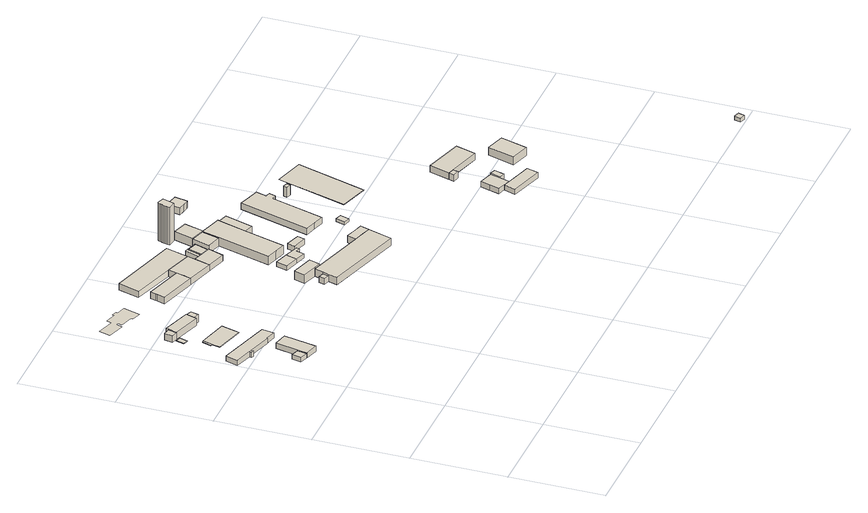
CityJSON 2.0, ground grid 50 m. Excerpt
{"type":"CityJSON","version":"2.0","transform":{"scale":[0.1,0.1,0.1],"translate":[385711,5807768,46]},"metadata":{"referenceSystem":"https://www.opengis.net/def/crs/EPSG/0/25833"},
"CityObjects":{
"building1":{"type":"Building","attributes":{"Gemeindeschluessel":"11000006","BezugspunktDach":"2200","function":"51009_1610","measuredHeight":2.55,"storeysAboveGround":0},"address":[{"country":"Germany","locality":"Berlin"}],"geometry":[{"type":"Solid","lod":"1","boundaries":[[[[0,1,2,3]],[[4,5,6,7]],[[4,7,3,2]],[[5,4,2,1]],[[6,5,1,0]],[[7,6,0,3]]]]}]},
"building2":{"type":"Building","attributes":{"Gemeindeschluessel":"11000006","BezugspunktDach":"2200","function":"31001_1010","measuredHeight":2.93,"storeysAboveGround":1},"address":[{"country":"Germany","locality":"Berlin","thoroughfareNumber":"7B","thoroughfareName":"Landweg"}],"geometry":[{"type":"Solid","lod":"1","boundaries":[[[[8,9,10,11,12,13,14,15,16,17]],[[18,19,20,21,22,23,24,25,26,27]],[[18,27,17,16]],[[19,18,16,15]],[[20,19,15,14]],[[21,20,14,13]],[[22,21,13,12]],[[23,22,12,11]],[[24,23,11,10]],[[25,24,10,9]],[[26,25,9,8]],[[27,26,8,17]]]]}]},
"building3":{"type":"Building","attributes":{"Gemeindeschluessel":"11000006","BezugspunktDach":"2200","function":"31001_2143","measuredHeight":2.96,"storeysAboveGround":1},"address":[{"country":"Germany","locality":"Berlin","thoroughfareNumber":"7B (1)","thoroughfareName":"Landweg"}],"geometry":[{"type":"Solid","lod":"1","boundaries":[[[[28,29,30,31,32]],[[5,33,34,35,6]],[[5,6,32,31]],[[33,5,31,30]],[[34,33,30,29]],[[35,34,29,28]],[[6,35,28,32]]]]}]},
"building4":{"type":"Building","attributes":{"Gemeindeschluessel":"11000006","BezugspunktDach":"2200","function":"51009_1610","measuredHeight":0.273,"storeysAboveGround":0},"address":[{"country":"Germany","locality":"Berlin"}],"geometry":[{"type":"Solid","lod":"1","boundaries":[[[[36,37,38,39]],[[40,41,42,43]],[[40,43,39,38]],[[41,40,38,37]],[[42,41,37,36]],[[43,42,36,39]]]]}]},
"building5":{"type":"Building","attributes":{"Gemeindeschluessel":"11000006","BezugspunktDach":"2200","function":"31001_2463","measuredHeight":0.21,"storeysAboveGround":1},"address":[{"country":"Germany","locality":"Berlin","thoroughfareNumber":"7A (1)","thoroughfareName":"Landweg"}],"geometry":[{"type":"Solid","lod":"1","boundaries":[[[[44,45,46,47]],[[48,49,50,51]],[[48,51,47,46]],[[49,48,46,45]],[[50,49,45,44]],[[51,50,44,47]]]]}]},
"building6":{"type":"Building","attributes":{"Gemeindeschluessel":"11000006","BezugspunktDach":"2200","function":"51009_1610","measuredHeight":4.57,"storeysAboveGround":0},"address":[{"country":"Germany","locality":"Berlin"}],"geometry":[{"type":"Solid","lod":"1","boundaries":[[[[52,53,54,55]],[[56,57,58,59]],[[56,59,55,54]],[[57,56,54,53]],[[58,57,53,52]],[[59,58,52,55]]]]}]},
"building7":{"type":"Building","attributes":{"Gemeindeschluessel":"11000006","BezugspunktDach":"2200","function":"31001_2020","measuredHeight":0.253,"storeysAboveGround":1},"address":[{"country":"Germany","locality":"Berlin","thoroughfareNumber":"7A","thoroughfareName":"Landweg"}],"geometry":[{"type":"Solid","lod":"1","boundaries":[[[[60,61,62,37,36,63]],[[42,41,64,65,66,67]],[[42,67,63,36]],[[41,42,36,37]],[[64,41,37,62]],[[65,64,62,61]],[[66,65,61,60]],[[67,66,60,63]]]]}]},
"building8":{"type":"Building","attributes":{"Gemeindeschluessel":"11000006","BezugspunktDach":"2200","function":"51009_1610","measuredHeight":4.11,"storeysAboveGround":0},"address":[{"country":"Germany","locality":"Berlin"}],"geometry":[{"type":"Solid","lod":"1","boundaries":[[[[68,69,70,71,72,73,74]],[[57,75,76,77,78,79,58]],[[57,58,74,73]],[[75,57,73,72]],[[76,75,72,71]],[[77,76,71,70]],[[78,77,70,69]],[[79,78,69,68]],[[58,79,68,74]]]]}]},
"building9":{"type":"Building","attributes":{"Gemeindeschluessel":"11000006","BezugspunktDach":"2200","function":"31001_2020","measuredHeight":0.03,"storeysAboveGround":2},"address":[{"country":"Germany","locality":"Berlin","thoroughfareNumber":"7","thoroughfareName":"Landweg"}],"geometry":[{"type":"MultiSurface","lod":"1","boundaries":[[[80,81,82,83,84,85,86,87,88,89,90,91,92,93,94,95]]]}]},
"building10":{"type":"Building","attributes":{"Gemeindeschluessel":"11000006","BezugspunktDach":"2200","function":"31001_2100","measuredHeight":4.54,"storeysAboveGround":1},"address":[{"country":"Germany","locality":"Berlin","thoroughfareNumber":"11 (2)","thoroughfareName":"Landweg"}],"geometry":[{"type":"Solid","lod":"1","boundaries":[[[[96,97,98,70,69]],[[77,99,100,101,78]],[[77,78,69,70]],[[99,77,70,98]],[[100,99,98,97]],[[101,100,97,96]],[[78,101,96,69]]]]}]},
"building11":{"type":"Building","attributes":{"Gemeindeschluessel":"11000006","function":"31001_2111"},"address":[{"country":"Germany","locality":"Berlin","thoroughfareNumber":"5","thoroughfareName":"Landweg"}],"children":["building11-1","building11-2","building11-3"]},
"building11-1":{"type":"BuildingPart","attributes":{"BezugspunktDach":"2200","measuredHeight":4.02,"storeysAboveGround":1},"parents":["building11"],"geometry":[{"type":"MultiSurface","lod":"1","boundaries":[[[102,103,104,105,106]],[[107,108,109,110,111]],[[107,111,106,105]],[[108,107,105,104]],[[109,108,104,103]],[[109,103,102,110]]]}]},
"building11-2":{"type":"BuildingPart","attributes":{"BezugspunktDach":"2200","measuredHeight":4.05,"storeysAboveGround":1},"parents":["building11"],"geometry":[{"type":"MultiSurface","lod":"1","boundaries":[[[112,113,114,115,116,117,118,119]],[[120,121,122,123,124,125,126,127]],[[120,127,119,118]],[[121,120,118,117]],[[122,121,117,116]],[[123,122,116,115]],[[128,129,130,123,115,114]],[[131,128,114,113]],[[132,131,125,113,112]],[[127,126,112,119]],[[124,133,129,128]],[[123,130,129,133]],[[125,124,128,131]],[[126,125,131,132]]]}]},
"building11-3":{"type":"BuildingPart","attributes":{"BezugspunktDach":"2200","measuredHeight":4.27,"storeysAboveGround":1},"parents":["building11"],"geometry":[{"type":"MultiSurface","lod":"1","boundaries":[[[134,135,136,137,130,129,132]],[[133,123,110,109,138,139,126]],[[140,124,128,124,133]],[[110,123,130,137]],[[109,103,102,137,136]],[[138,109,136,135]],[[139,138,135,134]],[[126,139,134,132]],[[133,124,128,129]],[[125,131,128,124,140]],[[126,132,131,125]],[[123,133,129,130]],[[102,103,109,110]]]}]},
"building12":{"type":"Building","attributes":{"Gemeindeschluessel":"11000006","BezugspunktDach":"2200","function":"51009_1610","measuredHeight":2.47,"storeysAboveGround":0},"address":[{"country":"Germany","locality":"Berlin"}],"geometry":[{"type":"Solid","lod":"1","boundaries":[[[[141,142,143,144]],[[145,146,147,148]],[[145,148,144,143]],[[146,145,143,142]],[[147,146,142,141]],[[148,147,141,144]]]]}]},
"building13":{"type":"Building","attributes":{"Gemeindeschluessel":"11000006","BezugspunktDach":"2200","function":"31001_2020","measuredHeight":4,"storeysAboveGround":1},"address":[{"country":"Germany","locality":"Berlin","thoroughfareNumber":"5 (1)","thoroughfareName":"Landweg"}],"geometry":[{"type":"Solid","lod":"1","boundaries":[[[[149,150,151,152,134]],[[153,154,155,156,157]],[[153,157,134,152]],[[154,153,152,151]],[[155,154,151,150]],[[156,155,150,149]],[[157,156,149,134]]]]}]},
"building14":{"type":"Building","attributes":{"Gemeindeschluessel":"11000006","function":"31001_2120"},"address":[{"country":"Germany","locality":"Berlin","thoroughfareNumber":"5B","thoroughfareName":"Landweg"}],"children":["building14-1","building14-2","building14-3","building14-4"]},
"building14-1":{"type":"BuildingPart","attributes":{"BezugspunktDach":"2200","measuredHeight":4.95,"storeysAboveGround":1},"parents":["building14"],"geometry":[{"type":"MultiSurface","lod":"1","boundaries":[[[158,159,160,161,162,163,164,165,166,167,168]],[[169,170,171,172,173,174,175,176,177,178,179]],[[169,179,168,167]],[[180,181,169,167,166]],[[171,170,166,165]],[[172,171,165,164]],[[174,173,163,162]],[[175,174,162,161]],[[176,175,161,160]],[[182,159,183,160,176,160,159]],[[178,177,159,158]],[[179,178,158,168]],[[170,169,181,180]],[[184,173,172,164,163]],[[177,185,183,159,182]],[[176,160,183,185]]]}]},
"building14-2":{"type":"BuildingPart","attributes":{"BezugspunktDach":"2200","measuredHeight":3.24,"storeysAboveGround":1},"parents":["building14"],"geometry":[{"type":"Solid","lod":"1","boundaries":[[[[181,180,186,187]],[[188,170,169,189]],[[188,189,187,186]],[[170,188,186,180]],[[189,169,181,187]],[[181,169,170,180]]]]}]},
"building14-3":{"type":"BuildingPart","attributes":{"BezugspunktDach":"2200","measuredHeight":5.15,"storeysAboveGround":1},"parents":["building14"],"geometry":[{"type":"Solid","lod":"1","boundaries":[[[[183,159,190,191,192,160]],[[193,194,195,177,185,176]],[[193,176,160,192]],[[194,193,192,191]],[[195,194,191,190]],[[177,195,190,159]],[[185,177,159,183]],[[176,185,183,160]]]]}]},
"building14-4":{"type":"BuildingPart","attributes":{"BezugspunktDach":"2200","measuredHeight":5.02,"storeysAboveGround":1},"parents":["building14"],"geometry":[{"type":"MultiSurface","lod":"1","boundaries":[[[196,197,198,199,200,201]],[[202,203,173,172,171,204]],[[202,204,201,200]],[[203,202,200,199]],[[173,203,199,198]],[[164,163,198,197]],[[171,172,197,196]],[[204,171,196,201]],[[205,172,173,163,164]]]}]},
"building15":{"type":"Building","attributes":{"Gemeindeschluessel":"11000006","BezugspunktDach":"2200","function":"31001_2143","measuredHeight":2.43,"storeysAboveGround":1},"address":[{"country":"Germany","locality":"Berlin","thoroughfareNumber":"5B (2)","thoroughfareName":"Landweg"}],"geometry":[{"type":"Solid","lod":"1","boundaries":[[[[206,207,208,209,142,141]],[[146,210,211,212,213,147]],[[146,147,141,142]],[[210,146,142,209]],[[211,210,209,208]],[[212,211,208,207]],[[213,212,207,206]],[[147,213,206,141]]]]}]},
"building16":{"type":"Building","attributes":{"Gemeindeschluessel":"11000006","BezugspunktDach":"2200","function":"51009_1610","measuredHeight":2.56,"storeysAboveGround":0},"address":[{"country":"Germany","locality":"Berlin"}],"geometry":[{"type":"Solid","lod":"1","boundaries":[[[[214,215,216,217,218,219,220,221]],[[222,223,224,225,226,227,228,229]],[[222,229,221,220]],[[223,222,220,219]],[[224,223,219,218]],[[225,224,218,217]],[[226,225,217,216]],[[227,226,216,215]],[[228,227,215,214]],[[229,228,214,221]]]]}]},
"building17":{"type":"Building","attributes":{"Gemeindeschluessel":"11000006","BezugspunktDach":"2200","function":"31001_2143","measuredHeight":3.48,"storeysAboveGround":1},"address":[{"country":"Germany","locality":"Berlin","thoroughfareNumber":"5 (2)","thoroughfareName":"Landweg"}],"geometry":[{"type":"Solid","lod":"1","boundaries":[[[[230,231,232,233,234]],[[227,235,226,225,228]],[[227,228,234,233]],[[235,227,233,232]],[[226,235,232,231]],[[225,226,231,230]],[[228,225,230,234]]]]}]},
"building18":{"type":"Building","attributes":{"Gemeindeschluessel":"11000006","BezugspunktDach":"2200","function":"51009_1610","measuredHeight":3.07,"storeysAboveGround":0},"address":[{"country":"Germany","locality":"Berlin"}],"geometry":[{"type":"Solid","lod":"1","boundaries":[[[[236,237,238,239]],[[240,241,242,243]],[[240,243,239,238]],[[241,240,238,237]],[[242,241,237,236]],[[243,242,236,239]]]]}]},
"building19":{"type":"Building","attributes":{"Gemeindeschluessel":"11000006","BezugspunktDach":"2200","function":"31001_2140","measuredHeight":21.45,"storeysAboveGround":1},"address":[{"country":"Germany","locality":"Berlin","thoroughfareNumber":"5 (3)","thoroughfareName":"Landweg"}],"geometry":[{"type":"Solid","lod":"1","boundaries":[[[[244,245,246,247,248,249,250,251,252,253,254]],[[255,256,257,258,259,260,261,262,263,264,265]],[[255,265,254,253]],[[256,255,253,252]],[[257,256,252,251]],[[258,257,251,250]],[[259,258,250,249]],[[260,259,249,248]],[[261,260,248,247]],[[262,261,247,246]],[[263,262,246,245]],[[264,263,245,244]],[[265,264,244,254]]]]}]},
"building20":{"type":"Building","attributes":{"Gemeindeschluessel":"11000006","function":"31001_2120"},"address":[{"country":"Germany","locality":"Berlin","thoroughfareNumber":"3, 5A","thoroughfareName":"Landweg"}],"children":["building20-1","building20-2","building20-3","building20-4"]},
"building20-1":{"type":"BuildingPart","attributes":{"BezugspunktDach":"2200","measuredHeight":5.33,"storeysAboveGround":1},"parents":["building20"],"geometry":[{"type":"MultiSurface","lod":"1","boundaries":[[[266,267,268,269,270,271,272,273,274,275,276]],[[277,278,279,280,281,282,283,284,285,286,287]],[[277,287,276,275]],[[288,289,275,274]],[[280,279,273,272]],[[281,280,272,271]],[[282,281,271,270]],[[283,282,270,269]],[[284,290,291,269,268]],[[285,284,268,267]],[[286,285,267,266]],[[287,286,266,276]],[[278,277,289,288]],[[274,273,279,278]],[[283,291,290,284]]]}]},
"building20-2":{"type":"BuildingPart","attributes":{"BezugspunktDach":"2200","measuredHeight":4.38,"storeysAboveGround":1},"parents":["building20"],"geometry":[{"type":"Solid","lod":"1","boundaries":[[[[289,288,292,293]],[[294,278,277,295]],[[294,295,293,292]],[[295,277,289,293]],[[294,292,288,278]],[[278,288,289,277]]]]}]},
"building20-3":{"type":"BuildingPart","attributes":{"BezugspunktDach":"2200","measuredHeight":4.76,"storeysAboveGround":1},"parents":["building20"],"geometry":[{"type":"MultiSurface","lod":"1","boundaries":[[[273,296,297,298]],[[299,300,279,294]],[[299,294,298,297]],[[300,299,297,296]],[[279,300,296,273]],[[301,292,288,278,274,273,298]],[[273,274,278,279]],[[294,278,288,292,301]]]}]},
"building20-4":{"type":"BuildingPart","attributes":{"BezugspunktDach":"2200","measuredHeight":4.42,"storeysAboveGround":1},"parents":["building20"],"geometry":[{"type":"Solid","lod":"1","boundaries":[[[[302,303,304,291,290]],[[283,282,305,306,284]],[[282,283,291,304]],[[305,282,304,303]],[[306,305,303,302]],[[284,306,302,290]],[[283,284,290,291]]]]}]},
"building21":{"type":"Building","attributes":{"Gemeindeschluessel":"11000006","BezugspunktDach":"2200","function":"31001_2143","measuredHeight":1.56,"storeysAboveGround":1},"address":[{"country":"Germany","locality":"Berlin","thoroughfareNumber":"5B (1)","thoroughfareName":"Landweg"}],"geometry":[{"type":"Solid","lod":"1","boundaries":[[[[307,308,309,310]],[[311,312,313,314]],[[311,314,310,309]],[[312,311,309,308]],[[313,312,308,307]],[[314,313,307,310]]]]}]},
"building22":{"type":"Building","attributes":{"Gemeindeschluessel":"11000006","BezugspunktDach":"2200","function":"31001_2100","measuredHeight":4.39,"storeysAboveGround":1},"address":[{"country":"Germany","locality":"Berlin","thoroughfareNumber":"1","thoroughfareName":"Landweg"}],"geometry":[{"type":"Solid","lod":"1","boundaries":[[[[315,316,317,318,319,320,321,322,323,324]],[[325,326,327,328,329,330,331,332,333,334]],[[325,334,324,323]],[[326,325,323,322]],[[327,326,322,321]],[[328,327,321,320]],[[329,328,320,319]],[[330,329,319,318]],[[331,330,318,317]],[[332,331,317,316]],[[333,332,316,315]],[[334,333,315,324]]]]}]},
"building23":{"type":"Building","attributes":{"Gemeindeschluessel":"11000006","BezugspunktDach":"2200","function":"31001_2463","measuredHeight":3.76,"storeysAboveGround":1},"address":[{"country":"Germany","locality":"Berlin","thoroughfareNumber":"3 (3)","thoroughfareName":"Landweg"}],"geometry":[{"type":"Solid","lod":"1","boundaries":[[[[335,336,337,338,339,340,341,342]],[[343,344,345,346,347,348,349,350]],[[343,350,342,341]],[[344,343,341,340]],[[345,344,340,339]],[[346,345,339,338]],[[347,346,338,337]],[[348,347,337,336]],[[349,348,336,335]],[[350,349,335,342]]]]}]},
"building24":{"type":"Building","attributes":{"Gemeindeschluessel":"11000006","BezugspunktDach":"2200","function":"31001_2523","measuredHeight":5.65,"storeysAboveGround":1},"address":[{"country":"Germany","locality":"Berlin","thoroughfareNumber":"1 (1)","thoroughfareName":"Landweg"}],"geometry":[{"type":"Solid","lod":"1","boundaries":[[[[351,352,353,354]],[[355,356,357,358]],[[355,358,354,353]],[[356,355,353,352]],[[357,356,352,351]],[[358,357,351,354]]]]}]},
"building25":{"type":"Building","attributes":{"Gemeindeschluessel":"11000006","BezugspunktDach":"2200","function":"31001_2100","measuredHeight":0.04,"storeysAboveGround":1},"address":[{"country":"Germany","locality":"Berlin","thoroughfareNumber":"58","thoroughfareName":"Osdorfer Straße"}],"geometry":[{"type":"Solid","lod":"1","boundaries":[[[[359,360,361,362]],[[363,364,365,366]],[[363,366,362,361]],[[364,363,361,360]],[[365,364,360,359]],[[366,365,359,362]]]]}]},
"building26":{"type":"Building","attributes":{"Gemeindeschluessel":"11000006","function":"31001_2143"},"address":[{"country":"Germany","locality":"Berlin","thoroughfareNumber":"59 (2)","thoroughfareName":"Osdorfer Straße"}],"children":["building26-1","building26-2","building26-3"]},
"building26-1":{"type":"BuildingPart","attributes":{"BezugspunktDach":"2200","measuredHeight":4.9,"storeysAboveGround":1},"parents":["building26"],"geometry":[{"type":"Solid","lod":"1","boundaries":[[[[367,368,369,370,371,372,373,374,375]],[[376,377,378,379,380,381,382,383,384]],[[376,384,375,374]],[[377,376,374,373]],[[378,377,373,372]],[[381,380,370,369]],[[383,382,368,367]],[[384,383,367,375]],[[379,378,372,371]],[[379,371,370,380]],[[382,381,369,368]]]]}]},
"building26-2":{"type":"BuildingPart","attributes":{"BezugspunktDach":"2200","measuredHeight":3.04,"storeysAboveGround":1},"parents":["building26"],"geometry":[{"type":"Solid","lod":"1","boundaries":[[[[385,386,387,369,368,388]],[[382,381,389,390,391,392]],[[382,392,388,368]],[[389,381,369,387]],[[390,389,387,386]],[[391,390,386,385]],[[392,391,385,388]],[[381,382,368,369]]]]}]},
"building26-3":{"type":"BuildingPart","attributes":{"BezugspunktDach":"2200","measuredHeight":3.74,"storeysAboveGround":1},"parents":["building26"],"geometry":[{"type":"MultiSurface","lod":"1","boundaries":[[[393,394,395,396]],[[378,397,398,380]],[[378,379,371,370,396,395],[379,378,372,371]],[[397,378,395,394]],[[398,397,394,393]],[[380,398,393,396]],[[372,378,379,371]],[[380,370,371,379]]]}]},
"building27":{"type":"Building","attributes":{"Gemeindeschluessel":"11000006","function":"31001_1010"},"address":[{"country":"Germany","locality":"Berlin","thoroughfareNumber":"59","thoroughfareName":"Osdorfer Straße"}],"children":["building27-1","building27-2"]},
"building27-1":{"type":"BuildingPart","attributes":{"BezugspunktDach":"2200","measuredHeight":3.57,"storeysAboveGround":1},"parents":["building27"],"geometry":[{"type":"MultiSurface","lod":"1","boundaries":[[[399,400,401,402]],[[403,404,405,406]],[[403,406,402,401]],[[404,403,401,400]],[[405,404,400,399]],[[405,399,407,408]],[[406,408,407,402]]]}]},
"building27-2":{"type":"BuildingPart","attributes":{"BezugspunktDach":"2200","measuredHeight":3.57,"storeysAboveGround":1},"parents":["building27"],"geometry":[{"type":"Solid","lod":"1","boundaries":[[[[409,407,402,410]],[[406,408,411,412]],[[406,412,410,402]],[[411,408,407,409]],[[412,411,409,410]],[[408,406,402,407]]]]}]},
"building28":{"type":"Building","attributes":{"Gemeindeschluessel":"11000006","BezugspunktDach":"2200","function":"31001_2143","measuredHeight":4.49,"storeysAboveGround":1},"address":[{"country":"Germany","locality":"Berlin","thoroughfareNumber":"59 (1)","thoroughfareName":"Osdorfer Straße"}],"geometry":[{"type":"Solid","lod":"1","boundaries":[[[[413,414,415,416]],[[417,418,419,420]],[[417,420,416,415]],[[418,417,415,414]],[[419,418,414,413]],[[420,419,413,416]]]]}]},
"building29":{"type":"Building","attributes":{"Gemeindeschluessel":"11000006","BezugspunktDach":"2200","function":"31001_2723","measuredHeight":2.19,"storeysAboveGround":1},"address":[{"country":"Germany","locality":"Berlin","thoroughfareNumber":"62","thoroughfareName":"Osdorfer Straße"}],"geometry":[{"type":"Solid","lod":"1","boundaries":[[[[421,422,423,424]],[[425,426,427,428]],[[425,428,424,423]],[[426,425,423,422]],[[427,426,422,421]],[[428,427,421,424]]]]}]}
},
"vertices":[
[182,1269,33],[191,1320,33],[151,1332,33],[139,1282,33],[151,1332,7],[191,1320,7],[182,1269,7],[139,1282,7],
[102,1532,37],[99,1520,37],[111,1516,37],[114,1528,37],[243,1490,37],[244,1495,37],[299,1478,37],[310,1542,37],[28,1625,37],[8,1559,37],[28,1625,7],[310,1542,7],[299,1478,7],[244,1495,7],[243,1490,7],[114,1528,7],[111,1516,7],[99,1520,7],[102,1532,7],[8,1559,7],
[255,1248,37],[290,1422,37],[216,1438,37],[191,1320,37],[182,1269,37],[216,1438,7],[290,1422,7],[255,1248,7],
[142,1735,11],[155,1785,11],[144,1788,11],[131,1738,11],[144,1788,8],[155,1785,8],[142,1735,8],[131,1738,8],
[130,1859,10],[143,1902,10],[116,1911,10],[103,1868,10],[116,1911,8],[143,1902,8],[130,1859,8],[103,1868,8],
[132,1915,43],[145,1960,43],[110,1969,43],[98,1924,43],[110,1969,6],[145,1960,6],[132,1915,6],[98,1924,6],
[285,1652,11],[311,1748,11],[156,1789,11],[130,1692,11],[156,1789,8],[311,1748,8],[285,1652,8],[130,1692,8],
[282,1867,47],[285,1879,47],[298,1921,47],[300,1926,47],[149,1974,47],[145,1960,47],[132,1915,47],[149,1974,6],[300,1926,6],[298,1921,6],[285,1879,6],[282,1867,6],
[151,2201,6],[161,2231,6],[173,2228,6],[166,2205,6],[238,2185,6],[234,2173,6],[282,2158,6],[308,2246,6],[262,2260,6],[265,2270,6],[237,2278,6],[234,2269,6],[176,2286,6],[168,2259,6],[75,2287,6],[58,2229,6],
[316,1869,47],[329,1912,47],[313,1917,47],[313,1917,6],[329,1912,6],[316,1869,6],
[655,2143,40],[802,2097,40],[837,2217,40],[461,2326,40],[427,2214,40],[461,2326,5],[837,2217,5],[802,2097,5],[655,2143,5],[427,2214,5],
[619,2017,42],[630,2056,42],[633,2065,42],[642,2096,42],[438,2157,42],[429,2126,42],[427,2117,42],[415,2078,42],[427,2117,5],[429,2126,5],[438,2157,5],[642,2096,5],[633,2065,5],[630,2056,5],[619,2017,5],[415,2078,5],[633,2065,41],[637,2080,41],[642,2096,41],[630,2056,41],[619,2017,41],[637,2080,5],
[765,1973,41],[783,2035,41],[802,2097,41],[655,2143,41],[783,2035,5],[765,1973,5],[632,2060,5],
[949,1594,45],[966,1654,45],[891,1677,45],[874,1617,45],[891,1677,20],[966,1654,20],[949,1594,20],[874,1617,20],
[868,1942,41],[897,2024,41],[789,2056,41],[777,2014,41],[777,2014,7],[789,2056,7],[897,2024,7],[868,1942,7],[765,1973,7],
[1251,1220,62],[1291,1348,62],[1191,1378,62],[1191,1377,62],[905,1461,62],[905,1462,62],[869,1472,62],[868,1472,62],[855,1426,62],[846,1395,62],[832,1347,62],[846,1395,21],[855,1426,21],[868,1472,21],[869,1472,21],[905,1462,21],[905,1461,21],[1191,1377,21],[1191,1378,21],[1291,1348,21],[1251,1220,21],[832,1347,21],[855,1426,53],[846,1395,53],[1291,1348,38],[1241,1363,62],[905,1462,52],[1241,1363,21],
[824,1435,53],[815,1405,53],[824,1435,21],[815,1405,21],
[1306,1395,62],[1256,1410,62],[1206,1426,62],[1206,1426,21],[1256,1410,21],[1306,1395,21],
[868,1472,71],[869,1472,71],[905,1462,71],[924,1519,71],[806,1554,71],[789,1496,71],[806,1554,21],[924,1519,21],[789,1496,21],[869,1472,46],
[1005,1577,45],[1016,1618,45],[1039,1611,45],[1044,1629,45],[1044,1629,20],[1039,1611,20],[1016,1618,20],[1005,1577,20],
[845,2040,32],[871,2117,32],[922,2100,32],[895,2026,32],[902,2024,32],[930,2106,32],[858,2129,32],[831,2044,32],[858,2129,6],[930,2106,6],[902,2024,6],[895,2026,6],[922,2100,6],[871,2117,6],[845,2040,6],[831,2044,6],
[895,2026,37],[922,2100,37],[896,2108,37],[871,2117,37],[845,2040,37],[896,2108,6],
[1122,1616,51],[1134,1655,51],[1056,1679,51],[1044,1640,51],[1056,1679,21],[1134,1655,21],[1122,1616,21],[1044,1640,21],
[956,2222,224],[976,2285,224],[937,2298,224],[932,2290,224],[929,2281,224],[925,2273,224],[922,2264,224],[920,2256,224],[918,2247,224],[917,2238,224],[916,2229,224],[917,2238,10],[918,2247,10],[920,2256,10],[922,2264,10],[925,2273,10],[929,2281,10],[932,2290,10],[937,2298,10],[976,2285,10],[956,2222,10],[916,2229,10],
[966,1705,56],[1025,1688,56],[1088,1907,56],[1132,2056,56],[1132,2055,56],[1134,2062,56],[1074,2080,56],[1020,2096,56],[1014,2098,56],[988,2005,56],[907,1722,56],[988,2005,9],[1014,2098,9],[1020,2096,9],[1074,2080,9],[1134,2062,9],[1132,2055,9],[1132,2056,9],[1088,1907,9],[1025,1688,9],[966,1705,9],[907,1722,9],[1014,2098,53],[988,2005,53],[1088,1907,53],[1132,2056,53],
[938,2120,53],[912,2029,53],[938,2120,9],[912,2029,9],
[1048,2198,56],[968,2223,56],[938,2120,56],[968,2223,9],[1048,2198,9],[938,2120,44],
[1141,1891,53],[1187,2039,53],[1132,2055,53],[1187,2039,9],[1141,1891,9],
[1385,1483,37],[1401,1532,37],[1366,1543,37],[1350,1494,37],[1366,1543,22],[1401,1532,22],[1385,1483,22],[1350,1494,22],
[1266,1616,56],[1325,1599,56],[1408,1882,56],[1434,1876,56],[1443,1910,56],[1418,1917,56],[1434,1972,56],[1376,1990,56],[1317,2008,56],[1207,1633,56],[1317,2008,21],[1376,1990,21],[1434,1972,21],[1418,1917,21],[1443,1910,21],[1434,1876,21],[1408,1882,21],[1325,1599,21],[1266,1616,21],[1207,1633,21],
[1206,2261,59],[1236,2255,59],[1242,2254,59],[1256,2324,59],[1251,2325,59],[1221,2332,59],[1186,2340,59],[1170,2268,59],[1186,2340,22],[1221,2332,22],[1251,2325,22],[1256,2324,22],[1242,2254,22],[1236,2255,22],[1206,2261,22],[1170,2268,22],
[1516,1829,78],[1522,1848,78],[1498,1856,78],[1492,1837,78],[1498,1856,21],[1522,1848,21],[1516,1829,21],[1492,1837,21],
[1662,1506,31],[1774,1876,31],[1617,1922,31],[1507,1553,31],[1617,1922,30],[1774,1876,30],[1662,1506,30],[1507,1553,30],
[1888,871,61],[1888,870,61],[1926,859,61],[1940,909,61],[1941,911,61],[1956,964,61],[1879,987,61],[1863,935,61],[1848,882,61],[1863,935,31],[1879,987,31],[1956,964,31],[1941,911,31],[1940,909,31],[1926,859,31],[1888,870,31],[1888,871,31],[1848,882,31],
[2047,755,61],[2065,817,61],[1926,858,61],[1868,809,61],[1926,858,31],[2065,817,31],[2047,755,31],[1868,809,31],
[1968,900,68],[1985,954,68],[1956,964,68],[1940,909,68],[1985,954,31],[1968,900,31],
[2101,1096,65],[2133,1201,65],[1925,1262,65],[1893,1155,65],[1925,1262,29],[2133,1201,29],[2101,1096,29],[1893,1155,29],[1927,1145,65],[1927,1145,29],
[1919,1117,65],[1885,1126,65],[1919,1117,29],[1885,1126,29],
[2221,875,73],[2264,1019,73],[2163,1049,73],[2120,907,73],[2163,1049,28],[2264,1019,28],[2221,875,28],[2120,907,28],
[2899,6,37],[2909,40,37],[2879,49,37],[2869,15,37],[2879,49,15],[2909,40,15],[2899,6,15],[2869,15,15]
]}
